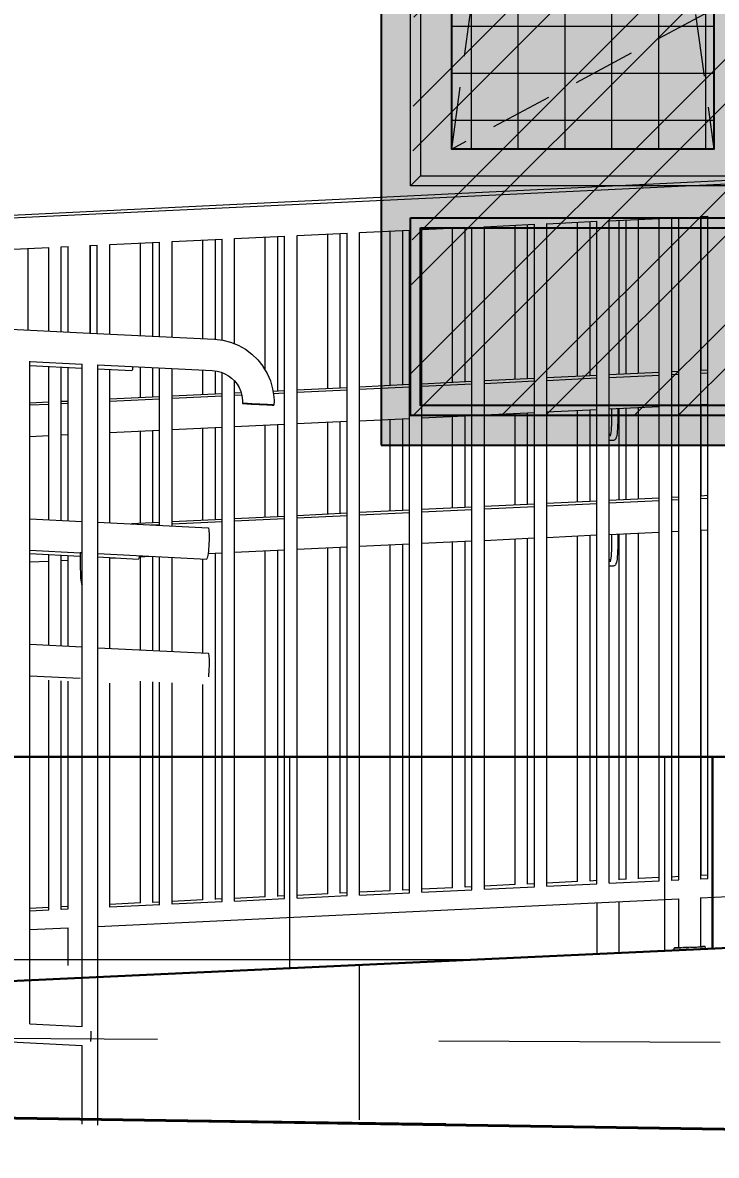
# Model space of a CAD drawing. Header units: millimetres. Extents: x -136099598 to 9192475, y 0 to 555997.
# Drawn here: x -324380 to -323270, y 288167 to 289979 of the extents above; entities that cross this region are included whole.
import ezdxf
from ezdxf import colors
from ezdxf.entities.mleader import LeaderData, LeaderLine
from ezdxf.math import Vec2, Vec3

# ---------------------------------------------------------------- set-up
doc = ezdxf.new("R2010")
doc.units = ezdxf.units.MM
doc.header["$MEASUREMENT"] = 0
doc.linetypes.add('ADSK_Скрыто', pattern=[6, 3, -3])
doc.linetypes.add('ADSK_Штриховая_ш2 п1', pattern=[3, 2, -1])
doc.layers.get('0').update_dxf_attribs({"color": 250, "lineweight": 9})
doc.layers.add('!_Окно_00_Штрих_Стекло', color=7, linetype='Continuous', lineweight=0, true_color=0x737373)
doc.layers.add('RAL 7016', color=7, linetype='Continuous', lineweight=0, true_color=0x383e42)
for name, color, linetype, lineweight in [('!_Цоколь', 7, 'Continuous', 0), ('_Скрыто_', 7, 'ADSK_Скрыто', 9), ('АР-Выноски', 5, 'Continuous', 5), ('АР_тонкая линия', 250, 'Continuous', 0), ('РАЗМЕРЫ ВНУТРЕННИЕ', 137, 'Continuous', 5), ('СТЕНЫ кирпич ЛИДЕР', 250, 'Continuous', 15)]:
    doc.layers.add(name, color=color, linetype=linetype, lineweight=lineweight)
for name, color, linetype in [('PDF _0', 7, 'Continuous'), ('PDF _PDF _0', 7, 'Continuous'), ('PDF _Текст', 7, 'Continuous'), ('Чертеж и Рисунок', 7, 'Continuous')]:
    doc.layers.add(name, color=color, linetype=linetype)
doc.styles.add('ICOCPEUR', font='isocpeur.ttf')
pattern_1 = [(90, (541247.05, -120), (-600, 1e-13), []), (180, (541247.05, -120), (-2e-13, -600), [])]

# ---------------------------------------------------------------- blocks, each defined once
blk = doc.blocks.new('A$C2df8baa9')
at = {"layer": '!_Окно_00_Штрих_Стекло'}
h = blk.add_hatch(color=256, dxfattribs=at)
h.dxf.hatch_style = 1
h.set_gradient(color1=(70, 92, 124), color2=(219, 225, 235), name='CURVED')
h.paths.add_polyline_path([(113, 2026.9), (532.1, 2026.9), (532.1, 473.5), (113, 473.5)])
h.paths.add_polyline_path([(1127.2, 2026.9), (708.1, 2026.9), (708.1, 473.5), (1127.2, 473.5)])
h.paths.add_polyline_path([(63, 347.5), (1177.2, 347.5), (1177.2, 63), (63, 63)])
at = {"layer": 'PDF _PDF _0', "lineweight": 0, "true_color": 0x636466}
h = blk.add_hatch(dxfattribs=at)
h.set_pattern_fill('ANSI32', color=251, scale=400)
h.set_pattern_definition([(45, (322825.64, -274423.18), (-106.066017, 106.066017), []), (45, (322896.35, -274423.18), (-106.066017, 106.066017), [])])
h.paths.add_polyline_path([(1193.2, 47), (1178, 2070.9), (63, 2069.9), (47, 47)])
h = blk.add_hatch(dxfattribs=at)
h.set_pattern_fill('ANSI37', color=251, scale=600, angle=135)
h.set_pattern_definition([(180, (113, 473.496), (-7e-15, -75), []), (270, (113, 473.496), (75, -1e-14), [])])
h.paths.add_polyline_path([(532.1, 473.5), (532.1, 2026.9), (113, 2025.9), (113, 473.5)])
at = {"layer": 'RAL 7016'}
h = blk.add_hatch(color=256, dxfattribs=at)
h.dxf.hatch_style = 1
h.paths.add_polyline_path([(0, 0), (1240.2, 0), (1240.2, 2139.9), (0, 2139.9)])
h.paths.add_polyline_path([(63, 347.5), (1177.2, 347.5), (1177.2, 63), (63, 63)], flags=16)
h.paths.add_polyline_path([(708.1, 2026.9), (1127.2, 2026.9), (1127.2, 473.5), (708.1, 473.5)], flags=16)
h.paths.add_polyline_path([(113, 2026.9), (532.1, 2026.9), (532.1, 473.5), (113, 473.5)], flags=16)
at = {"layer": 'PDF _0', "linetype": 'ADSK_Штриховая_ш2 п1', "lineweight": 0, "ltscale": 50}
for p, q in [((113, 473.5), (322.5, 2026.9)), ((322.5, 2026.9), (532.1, 473.5)), ((532.1, 697.5), (113, 473.5))]:
    blk.add_line(p, q, dxfattribs=at)
at = {"layer": 'PDF _Текст'}
for points in [[(0, 0), (1240.2, 0), (1240.2, 2139.9), (0, 2139.9)], [(113, 2026.9), (532.1, 2026.9), (532.1, 473.5), (113, 473.5)], [(47, 363.5), (1193.2, 363.5), (1193.2, 47), (47, 47)], [(63, 347.5), (1177.2, 347.5), (1177.2, 63), (63, 63)]]:
    blk.add_lwpolyline(points, close=True, dxfattribs=at)
at = {"layer": 'РАЗМЕРЫ ВНУТРЕННИЕ'}
blk.add_line((63, 430.5), (47, 414.5), dxfattribs=at)
at = {"layer": 'РАЗМЕРЫ ВНУТРЕННИЕ', "color": 7}
blk.add_lwpolyline([(594.6, 414.5), (47, 414.5), (47, 2085.9), (594.6, 2085.9)], close=True, dxfattribs=at)
at = {"layer": 'РАЗМЕРЫ ВНУТРЕННИЕ'}
blk.add_lwpolyline([(63, 430.5), (578.6, 430.5), (578.6, 2069.9), (63, 2069.9)], close=True, dxfattribs=at)

msp = doc.modelspace()

# ---------------------------------------------------------------- hatches: boundary and pattern name
at = {"layer": '!_Цоколь', "lineweight": 0, "ltscale": 5, "true_color": 0x636466}
h = msp.add_hatch(dxfattribs=at)
h.set_pattern_fill('ANSI37', color=251, scale=4800, angle=45)
h.set_pattern_definition(pattern_1)
h.paths.add_polyline_path([(-323279.2, 288804.9), (-328652, 288804.9), (-328652, 288291.7), (-328153.4, 288284.1), (-328152, 288359.9), (-326382.4, 288354.1), (-323276.4, 288497.7), (-323276.4, 288544.1)])
at = {"layer": '!_Цоколь', "lineweight": 0, "ltscale": 5, "true_color": 0xf1ece1}
h = msp.add_hatch(dxfattribs=at)
h.set_pattern_fill('ANSI37', color=254, scale=4800, angle=45)
h.set_pattern_definition(pattern_1)
h.paths.add_polyline_path([(-320521.3, 288804.9), (-323279.2, 288804.9), (-323276, 288497.8), (-320521.7, 288553.6)])
h = msp.add_hatch(dxfattribs=at)
h.set_pattern_fill('ANSI37', color=254, scale=4800, angle=45)
h.set_pattern_definition([(90, (528758.5, 55.3), (-600, 1e-13), []), (180, (528758.5, 55.3), (-2e-13, -600), [])])
h.paths.add_polyline_path([(-322069.7, 288553.6), (-326287, 288358.5), (-328152.2, 288359.8), (-328153.3, 288284.1), (-326287, 288255.2), (-322070, 288201.1)])

# ---------------------------------------------------------------- linework, layer by layer
at = {"color": 18, "lineweight": 30, "ltscale": 150, "true_color": 0x000000}
msp.add_line((-323276.4, 288497.7), (-323276.4, 288804.9), dxfattribs=at)
at = {"layer": '_Скрыто_', "color": 6, "ltscale": 150}
for points in [[(-356622.2, 288552.2), (-356622.2, 288552.2), (-350192, 288553.6), (-350192, 288804.9), (-320519.4, 288804.9), (-320519.5, 288553.5), (-310648.3, 288553.6), (-310648.3, 288804.5), (-294677, 288804.9), (-294677, 288553.6), (-281257, 288553.6), (-281257, 287753), (-281257, 287708.5), (-281257, 287380.4), (-302553.9, 288027), (-302564.4, 288225.7), (-350192.1, 288506), (-350192, 288243.6), (-356781.4, 288248.4), (-356782.1, 288553.6), (-356622.2, 288552.2)], [(-356795, 288245.2), (-350192, 288243.6), (-350191.6, 288503.5), (-328651.3, 288362.5), (-328652.4, 288291.8), (-322579.8, 288201.4), (-302564.4, 288225.7), (-302564.4, 288027.1), (-294677, 287913.4), (-294680.4, 287771.5), (-281257, 287443.6), (-281257, 285947), (-294677, 286299.2), (-294677, 286396.9), (-302397, 286511.1), (-302397, 286700.6), (-328812, 286645.1), (-328812, 286873.4), (-350145.2, 287071.4), (-350145.2, 286770.5), (-356624.6, 286742.5), (-356795, 286742.5), (-356795, 288245)]]:
    msp.add_lwpolyline(points, dxfattribs=at)
at = {"layer": 'АР_тонкая линия', "color": 3, "lineweight": 40, "ltscale": 100}
msp.add_line((-328652, 288291.7), (-322748.7, 288201.4), dxfattribs=at)
at = {"layer": 'СТЕНЫ кирпич ЛИДЕР', "lineweight": 30, "ltscale": 100}
for p, q in [((-328652, 288804.9), (-320519.4, 288804.9)), ((-326382.4, 288354.1), (-322660.7, 288526.2))]:
    msp.add_line(p, q, dxfattribs=at)
at = {"layer": 'Чертеж и Рисунок', "color": 0, "linetype": 'Continuous', "lineweight": 15}
for p, q in [((-322466.4, 289765.3), (-326373.7, 289574.5)), ((-326243, 289579.3), (-322335.6, 289765.3)), ((-323541.1, 289657.7), (-323461.2, 289661.5)), ((-323492.1, 289413.3), (-323492.1, 289660)), ((-323472, 289414.3), (-323472, 289661)), ((-323461.2, 288601.7), (-323461.2, 289661.5)), ((-323441.2, 289662.4), (-323361.3, 289666.2)), ((-323441.2, 288602.5), (-323441.2, 289662.6)), ((-323425.7, 289416.6), (-323425.7, 289663.2)), ((-323414.4, 289417.1), (-323414.4, 289663.7)), ((-323394.4, 289418.1), (-323394.4, 289664.7)), ((-323361.3, 288606.4), (-323361.3, 289666.2)), ((-323341.3, 289667.2), (-323329.9, 289667.7)), ((-323341.3, 288607.2), (-323341.3, 289667.3)), ((-323330, 288607.9), (-323330, 289667.7)), ((-323294.9, 289669.4), (-323283.6, 289669.9)), ((-323294.9, 288609.2), (-323294.9, 289669.7)), ((-323294.5, 289423), (-323294.5, 289669.4)), ((-323283.6, 288610.1), (-323283.6, 289669.9)), ((-323940.7, 289638.7), (-323860.8, 289642.5)), ((-323891.7, 289393.8), (-323891.7, 289641)), ((-323871.7, 289394.8), (-323871.7, 289642)), ((-323860.8, 288582.7), (-323860.8, 289642.5)), ((-323840.8, 289643.4), (-323760.9, 289647.2)), ((-323840.8, 288583.5), (-323840.8, 289643.6)), ((-323791.8, 289398.7), (-323791.8, 289645.8)), ((-323771.8, 289399.7), (-323771.8, 289646.7)), ((-323760.9, 288587.4), (-323760.9, 289647.2)), ((-323740.9, 289648.2), (-323661, 289652)), ((-323740.9, 288588.2), (-323740.9, 289648.3)), ((-323691.9, 289403.6), (-323691.9, 289650.5)), ((-323671.8, 289404.6), (-323671.8, 289651.5)), ((-323661, 288592.2), (-323661, 289652)), ((-323641, 289652.9), (-323561.1, 289656.7)), ((-323641, 288593), (-323641, 289653.1)), ((-323592, 289408.5), (-323592, 289655.3)), ((-323571.9, 289409.4), (-323571.9, 289656.2)), ((-323561.1, 288596.9), (-323561.1, 289656.7)), ((-323541.1, 288597.7), (-323541.1, 289657.8)), ((-324271.8, 289622.9), (-324260.5, 289623.5)), ((-324271.8, 289482.8), (-324271.8, 289623.2)), ((-324271.3, 289482.7), (-324271.3, 289622.9)), ((-324260.5, 289482.2), (-324260.5, 289623.5)), ((-324240.5, 289624.4), (-324160.6, 289628.2)), ((-324240.4, 289481.2), (-324240.4, 289624.5)), ((-324191.4, 289478.7), (-324191.4, 289626.7)), ((-324171.4, 289477.7), (-324171.4, 289627.7)), ((-324160.6, 289477.2), (-324160.6, 289628.2)), ((-324140.5, 289629.2), (-324060.7, 289633)), ((-324140.5, 289476.2), (-324140.5, 289629.3)), ((-324091.5, 289473.7), (-324091.5, 289631.5)), ((-324071.5, 289472.6), (-324071.5, 289632.5)), ((-324060.7, 289471.4), (-324060.7, 289633)), ((-324040.6, 289633.9), (-323960.7, 289637.7)), ((-324040.6, 289465.5), (-324040.6, 289634.1)), ((-323991.6, 289423.1), (-323991.6, 289636.3)), ((-323971.6, 289389.9), (-323971.6, 289637.2)), ((-323960.8, 288577.9), (-323960.8, 289637.7)), ((-323940.7, 288578.7), (-323940.7, 289638.8)), ((-324418, 289616), (-324338.1, 289619.8)), ((-324371.2, 289487.8), (-324371.2, 289618.2)), ((-324338.1, 289486.1), (-324338.1, 289619.8)), ((-324318.1, 289620.7), (-324306.8, 289621.3)), ((-324318.1, 289485.1), (-324318.1, 289620.9)), ((-324306.8, 289484.5), (-324306.8, 289621.3)), ((-326095.6, 289574.5), (-324272.2, 289482.8)), ((-324272.2, 289482.8), (-324072.6, 289472.8)), ((-324072.6, 289472.8), (-324059.7, 289471.2)), ((-324059.7, 289471.2), (-324047, 289468)), ((-324047, 289468), (-324034.9, 289463.2)), ((-324034.9, 289463.2), (-324023.5, 289456.8)), ((-324023.5, 289456.8), (-324013, 289449)), ((-324013, 289449), (-324003.6, 289439.9)), ((-324368.3, 288377.4), (-324368.3, 289437.5)), ((-324368.3, 289437.3), (-324284.7, 289433.1)), ((-324368.3, 289430.8), (-324284.7, 289426.6)), ((-324338.1, 289184.2), (-324338.1, 289429.3)), ((-324318.1, 289183.2), (-324318.1, 289428.3)), ((-324306.8, 289182.6), (-324306.8, 289427.7)), ((-324284.7, 288373.4), (-324284.7, 289433.1)), ((-324259.7, 288215.5), (-324259.7, 289432.1)), ((-324259.7, 289431.9), (-324076.8, 289422.7)), ((-324259.7, 289425.3), (-324205.3, 289422.6)), ((-324240.4, 289179.3), (-324240.4, 289424.4)), ((-324204.3, 289424.1), (-324204.8, 289423)), ((-324203.8, 289426), (-324204.3, 289424.1)), ((-324203.3, 289428.5), (-324203.8, 289426)), ((-324203.2, 289429), (-324203.3, 289428.5)), ((-324191.4, 289379.2), (-324191.4, 289428.4)), ((-324171.4, 289380.2), (-324171.4, 289427.4)), ((-324160.6, 289175.3), (-324160.6, 289426.9)), ((-324140.5, 289174.3), (-324140.5, 289425.9)), ((-324091.5, 289384.1), (-324091.5, 289423.4)), ((-324003.6, 289439.9), (-323995.5, 289429.6)), ((-323995.5, 289429.6), (-323995.4, 289429.4)), ((-323995.4, 289429.4), (-323988.7, 289418.1)), ((-323283.6, 289423.5), (-323294.9, 289423)), ((-324204.8, 289423), (-324205.3, 289422.6)), ((-324076.8, 289422.7), (-324068.7, 289421.7)), ((-324071.5, 289385), (-324071.5, 289422.1)), ((-324068.7, 289421.7), (-324062.4, 289420.1)), ((-324062.4, 289420.1), (-324056.3, 289417.7)), ((-324060.7, 288573.2), (-324060.7, 289419.5)), ((-324056.3, 289417.7), (-324050.6, 289414.5)), ((-324050.6, 289414.5), (-324045.4, 289410.6)), ((-324045.4, 289410.6), (-324040.7, 289406.1)), ((-324040.7, 289406.1), (-324036.7, 289401)), ((-324040.6, 288574), (-324040.6, 289405.9)), ((-323988.7, 289418.1), (-323983.5, 289406.1)), ((-323983.5, 289406.1), (-323980, 289393.6)), ((-323561.1, 289410), (-323641, 289406.1)), ((-323641, 289402.3), (-323561.1, 289406.1)), ((-323461.2, 289414.8), (-323541.1, 289410.9)), ((-323541.1, 289407.1), (-323461.2, 289410.9)), ((-323361.3, 289419.7), (-323441.2, 289415.8)), ((-323441.2, 289411.8), (-323361.3, 289415.6)), ((-323330, 289421.3), (-323341.3, 289420.7)), ((-323341.3, 289416.6), (-323330, 289417.1)), ((-323294.9, 289418.8), (-323283.6, 289419.3)), ((-324030.2, 289387.1), (-324040.6, 289386.5)), ((-324036.8, 289401), (-324033.5, 289395.5)), ((-324033.5, 289395.5), (-324030.9, 289389.5)), ((-324030.9, 289389.5), (-324029.1, 289383.1)), ((-323980, 289393.6), (-323978.1, 289380.6)), ((-323960.8, 289390.4), (-323979.4, 289389.5)), ((-323978.9, 289386.2), (-323960.8, 289387.1)), ((-323860.8, 289395.3), (-323940.7, 289391.4)), ((-323940.7, 289388.1), (-323860.8, 289391.9)), ((-323760.9, 289400.2), (-323840.8, 289396.3)), ((-323840.8, 289392.8), (-323760.9, 289396.6)), ((-323661, 289405.1), (-323740.9, 289401.2)), ((-323740.9, 289397.6), (-323661, 289401.4)), ((-324338.1, 289372), (-324368.3, 289370.5)), ((-324368.3, 289367.7), (-324338.1, 289369.1)), ((-324306.8, 289373.5), (-324318.1, 289373)), ((-324318.1, 289370.1), (-324306.8, 289370.6)), ((-324160.6, 289380.7), (-324240.4, 289376.8)), ((-324240.4, 289373.8), (-324160.6, 289377.6)), ((-324060.7, 289385.6), (-324140.5, 289381.7)), ((-324140.5, 289378.5), (-324060.7, 289382.3)), ((-324040.6, 289383.3), (-324029.3, 289383.8)), ((-324029.1, 289383.1), (-324027.9, 289375)), ((-324027.9, 289375), (-324027.8, 289373.3)), ((-324027.8, 289373.3), (-324027.9, 289370)), ((-324027.8, 289370), (-324027.9, 289370)), ((-324027.9, 289370), (-324027.2, 289370)), ((-324027, 289370), (-324027.8, 289370)), ((-324027.2, 289370), (-324025.8, 289369.9)), ((-324025.4, 289370), (-324027, 289370)), ((-324025.8, 289369.9), (-324023.7, 289369.8)), ((-324023.2, 289369.9), (-324025.4, 289370)), ((-324023.7, 289369.8), (-324020.9, 289369.6)), ((-324020.3, 289369.8), (-324023.2, 289369.9)), ((-324020.9, 289369.6), (-324017.6, 289369.4)), ((-324016.9, 289369.6), (-324020.3, 289369.8)), ((-324017.6, 289369.4), (-324013.9, 289369.2)), ((-324013.1, 289369.4), (-324016.9, 289369.6)), ((-324013.9, 289369.2), (-324009.8, 289369)), ((-324009, 289369.2), (-324013.1, 289369.4)), ((-324009.8, 289369), (-324005.5, 289368.8)), ((-324004.6, 289369), (-324009, 289369.2)), ((-324000.3, 289368.8), (-324004.6, 289369)), ((-323978.1, 289380.6), (-323977.6, 289374.1)), ((-323977.6, 289374.1), (-323977.9, 289367.6)), ((-323294.9, 289368.5), (-323283.6, 289369)), ((-324005.5, 289368.8), (-324001.2, 289368.6)), ((-324001.2, 289368.6), (-323996.8, 289368.4)), ((-323996, 289368.6), (-324000.3, 289368.8)), ((-323996.8, 289368.4), (-323992.7, 289368.2)), ((-323991.9, 289368.4), (-323996, 289368.6)), ((-323992.7, 289368.2), (-323988.9, 289368)), ((-323988.2, 289368.2), (-323991.9, 289368.4)), ((-323988.9, 289368), (-323985.5, 289367.8)), ((-323984.9, 289368), (-323988.2, 289368.2)), ((-323985.5, 289367.8), (-323982.6, 289367.7)), ((-323982.1, 289367.8), (-323984.9, 289368)), ((-323982.6, 289367.7), (-323980.4, 289367.6)), ((-323980, 289367.7), (-323982.1, 289367.8)), ((-323980.4, 289367.6), (-323978.8, 289367.6)), ((-323978.6, 289367.6), (-323980, 289367.7)), ((-323978.8, 289367.6), (-323978, 289367.5)), ((-323977.9, 289367.6), (-323978.6, 289367.6)), ((-323978, 289367.5), (-323977.9, 289367.6)), ((-323740.9, 289347.3), (-323661, 289351.1)), ((-323641, 289352), (-323561.1, 289355.8)), ((-323592, 289207.5), (-323592, 289354.4)), ((-323571.9, 289208.5), (-323571.9, 289355.3)), ((-323541.1, 289356.8), (-323461.2, 289360.6)), ((-323492.1, 289212.4), (-323492.1, 289359.1)), ((-323472, 289213.4), (-323472, 289360.1)), ((-323441.2, 289361.5), (-323361.3, 289365.4)), ((-323437.7, 289361.7), (-323437.7, 289345.9)), ((-323427.7, 289362.2), (-323427.7, 289345.8)), ((-323425.7, 289215.7), (-323425.7, 289362.3)), ((-323414.4, 289216.2), (-323414.4, 289362.8)), ((-323394.4, 289217.2), (-323394.4, 289363.8)), ((-323341.3, 289366.3), (-323330, 289366.8)), ((-323294.5, 289222.1), (-323294.5, 289368.5)), ((-324040.6, 289333), (-323960.8, 289336.8)), ((-323991.6, 289188), (-323991.6, 289335.3)), ((-323971.6, 289189), (-323971.6, 289336.3)), ((-323940.7, 289337.8), (-323860.8, 289341.6)), ((-323891.7, 289192.9), (-323891.7, 289340.1)), ((-323871.7, 289193.9), (-323871.7, 289341.1)), ((-323840.8, 289342.5), (-323760.9, 289346.3)), ((-323791.8, 289197.8), (-323791.8, 289344.9)), ((-323771.8, 289198.8), (-323771.8, 289345.8)), ((-323691.9, 289202.7), (-323691.9, 289349.6)), ((-323671.8, 289203.6), (-323671.8, 289350.6)), ((-323437.9, 289335.8), (-323438.1, 289331.2)), ((-323437.8, 289340.8), (-323437.9, 289335.8)), ((-323437.7, 289345.9), (-323437.8, 289340.8)), ((-323427.9, 289335.2), (-323428.1, 289330.3)), ((-323427.8, 289340.5), (-323427.9, 289335.2)), ((-323427.7, 289345.8), (-323427.8, 289340.5)), ((-324368.3, 289317.4), (-324338.1, 289318.9)), ((-324318.1, 289319.8), (-324306.8, 289320.3)), ((-324240.4, 289323.5), (-324160.6, 289327.3)), ((-324191.4, 289178.3), (-324191.4, 289325.8)), ((-324171.4, 289179.2), (-324171.4, 289326.8)), ((-324140.5, 289328.3), (-324060.7, 289332.1)), ((-324091.5, 289183.1), (-324091.5, 289330.6)), ((-324071.5, 289184.1), (-324071.5, 289331.5)), ((-323439.2, 289320.7), (-323441.1, 289320.7)), ((-323439.6, 289319.1), (-323440.1, 289317.9)), ((-323439.3, 289320.5), (-323439.7, 289318.4)), ((-323438.8, 289323.4), (-323439.3, 289320.5)), ((-323438.5, 289327), (-323438.8, 289323.4)), ((-323438.1, 289331.2), (-323438.5, 289327)), ((-323430, 289315.9), (-323430.6, 289314.5)), ((-323429.8, 289316.7), (-323430, 289315.9)), ((-323429.3, 289319), (-323429.8, 289316.7)), ((-323428.9, 289322.1), (-323429.3, 289319)), ((-323428.5, 289325.9), (-323428.9, 289322.1)), ((-323428.1, 289330.3), (-323428.5, 289325.9)), ((-323435.9, 289310.7), (-323441.1, 289310.7)), ((-323435, 289310.8), (-323435.9, 289310.7)), ((-323434.1, 289311), (-323435, 289310.8)), ((-323433.4, 289311.4), (-323434.1, 289311)), ((-323432.6, 289311.9), (-323433.4, 289311.4)), ((-323432, 289312.4), (-323432.6, 289311.9)), ((-323431.4, 289313), (-323432, 289312.4)), ((-323431, 289313.7), (-323431.4, 289313)), ((-323430.6, 289314.5), (-323431, 289313.7)), ((-323561.1, 289209), (-323641, 289205.1)), ((-323461.2, 289213.9), (-323541.1, 289210)), ((-323541.1, 289206.2), (-323461.2, 289210)), ((-323361.3, 289218.8), (-323441.2, 289214.9)), ((-323441.2, 289210.9), (-323361.3, 289214.7)), ((-323330, 289220.3), (-323341.3, 289219.8)), ((-323341.3, 289215.7), (-323330, 289216.2)), ((-323283.6, 289222.6), (-323294.9, 289222)), ((-323294.9, 289217.9), (-323283.6, 289218.4)), ((-323960.8, 289189.5), (-324040.6, 289185.6)), ((-323860.8, 289194.4), (-323940.7, 289190.5)), ((-323940.7, 289187.1), (-323860.8, 289190.9)), ((-323760.9, 289199.3), (-323840.8, 289195.4)), ((-323840.8, 289191.9), (-323760.9, 289195.7)), ((-323661, 289204.2), (-323740.9, 289200.3)), ((-323740.9, 289196.6), (-323661, 289200.4)), ((-323641, 289201.4), (-323561.1, 289205.2)), ((-324368.3, 289185.7), (-324284.7, 289181.5)), ((-324259.7, 289180.3), (-324083.1, 289171.4)), ((-324160.6, 289179.8), (-324205.9, 289177.5)), ((-324174.8, 289176), (-324160.6, 289176.7)), ((-324060.7, 289184.6), (-324140.5, 289180.7)), ((-324140.5, 289177.6), (-324060.7, 289181.4)), ((-324083.1, 289171.4), (-324082.7, 289171)), ((-324082.7, 289171), (-324082.3, 289169.9)), ((-324082.3, 289169.9), (-324082, 289168)), ((-324040.6, 289182.4), (-323960.8, 289186.2)), ((-324082, 289168), (-324081.7, 289165.5)), ((-324081.7, 289165.5), (-324081.6, 289162.4)), ((-324081.6, 289162.4), (-324081.5, 289158.8)), ((-324081.5, 289154.9), (-324081.6, 289150.7)), ((-324081.5, 289158.8), (-324081.5, 289154.9)), ((-323641, 289151.1), (-323561.1, 289154.9)), ((-323592, 288600.3), (-323592, 289153.5)), ((-323571.9, 288601.1), (-323571.9, 289154.4)), ((-323541.1, 289155.9), (-323461.2, 289159.7)), ((-323492.1, 288605.2), (-323492.1, 289158.2)), ((-323472, 288606), (-323472, 289159.2)), ((-323441.2, 289160.6), (-323361.3, 289164.4)), ((-323437.7, 289160.8), (-323437.7, 289145)), ((-323427.7, 289161.3), (-323427.7, 289144.9)), ((-323425.7, 288608), (-323425.7, 289161.4)), ((-323414.4, 288609), (-323414.4, 289161.9)), ((-323394.4, 288609.8), (-323394.4, 289162.9)), ((-323341.3, 289165.4), (-323330, 289165.9)), ((-323294.9, 289167.6), (-323283.6, 289168.1)), ((-323294.5, 288614.7), (-323294.5, 289167.6)), ((-324368.3, 289135.4), (-324287.7, 289131.4)), ((-324082.7, 289133.8), (-324083.2, 289130.2)), ((-324082.3, 289137.7), (-324082.7, 289133.8)), ((-324082, 289141.9), (-324082.3, 289137.7)), ((-324081.8, 289146.3), (-324082, 289141.9)), ((-324081.6, 289150.7), (-324081.8, 289146.3)), ((-324040.6, 289132.1), (-323960.8, 289135.9)), ((-323991.6, 288580.8), (-323991.6, 289134.4)), ((-323971.6, 288581.6), (-323971.6, 289135.4)), ((-323940.7, 289136.9), (-323860.8, 289140.7)), ((-323891.7, 288585.6), (-323891.7, 289139.2)), ((-323871.7, 288586.5), (-323871.7, 289140.1)), ((-323840.8, 289141.6), (-323760.9, 289145.4)), ((-323791.8, 288590.5), (-323791.8, 289143.9)), ((-323771.8, 288591.3), (-323771.8, 289144.9)), ((-323740.9, 289146.4), (-323661, 289150.2)), ((-323691.9, 288595.4), (-323691.9, 289148.7)), ((-323671.8, 288596.2), (-323671.8, 289149.6)), ((-323437.9, 289134.9), (-323438.1, 289130.3)), ((-323437.8, 289139.9), (-323437.9, 289134.9)), ((-323437.7, 289145), (-323437.8, 289139.9)), ((-323427.9, 289134.3), (-323428.1, 289129.4)), ((-323427.8, 289139.6), (-323427.9, 289134.3)), ((-323427.7, 289144.9), (-323427.8, 289139.6)), ((-324368.3, 289129.9), (-324287.7, 289125.9)), ((-324368.3, 289116.5), (-324338.1, 289117.9)), ((-324338.1, 288983.3), (-324338.1, 289128.4)), ((-324318.1, 288982.3), (-324318.1, 289127.4)), ((-324318.1, 289118.9), (-324306.8, 289119.4)), ((-324306.8, 288981.7), (-324306.8, 289126.8)), ((-324287.5, 289131.4), (-324287.7, 289131.4)), ((-324287.7, 289131.4), (-324287.7, 289111)), ((-324287.2, 289131.4), (-324287.5, 289131.4)), ((-324286.8, 289131.4), (-324287.2, 289131.4)), ((-324286.2, 289131.4), (-324286.8, 289131.4)), ((-324285.5, 289131.4), (-324286.2, 289131.4)), ((-324284.7, 289131.4), (-324285.5, 289131.4)), ((-324259.7, 289130), (-324085.6, 289121.2)), ((-324259.7, 289124.5), (-324194.8, 289121.2)), ((-324240.4, 288978.4), (-324240.4, 289123.5)), ((-324240.4, 289122.6), (-324231.1, 289123)), ((-324194.3, 289121.6), (-324194.8, 289121.2)), ((-324193.8, 289122.7), (-324194.3, 289121.6)), ((-324193.3, 289124.6), (-324193.8, 289122.7)), ((-324192.9, 289126.6), (-324193.3, 289124.6)), ((-324193.3, 289124.8), (-324175, 289125.7)), ((-324191.4, 288975.9), (-324191.4, 289124.9)), ((-324171.4, 288974.9), (-324171.4, 289125.5)), ((-324160.6, 288974.4), (-324160.6, 289125)), ((-324140.5, 288973.3), (-324140.5, 289124)), ((-324091.5, 288970.9), (-324091.5, 289121.5)), ((-324085.1, 289121.6), (-324085.6, 289121.2)), ((-324084.6, 289122.7), (-324085.1, 289121.6)), ((-324084.1, 289124.6), (-324084.6, 289122.7)), ((-324083.6, 289127.1), (-324084.1, 289124.6)), ((-324083.2, 289130.2), (-324083.6, 289127.1)), ((-324083.2, 289130.1), (-324060.7, 289131.1)), ((-324071.5, 288576.7), (-324071.5, 289130.6)), ((-323439.2, 289119.8), (-323441.1, 289119.8)), ((-323439.6, 289118.1), (-323440.1, 289117)), ((-323439.3, 289119.6), (-323439.7, 289117.4)), ((-323438.8, 289122.5), (-323439.3, 289119.6)), ((-323438.5, 289126.1), (-323438.8, 289122.5)), ((-323438.1, 289130.3), (-323438.5, 289126.1)), ((-323429.8, 289115.8), (-323430, 289115)), ((-323429.3, 289118.1), (-323429.8, 289115.8)), ((-323428.9, 289121.2), (-323429.3, 289118.1)), ((-323428.5, 289125), (-323428.9, 289121.2)), ((-323428.1, 289129.4), (-323428.5, 289125)), ((-324287.7, 289111), (-324287.7, 289105.6)), ((-324287.7, 289105.6), (-324287.5, 289100.4)), ((-324287.5, 289100.4), (-324287.3, 289095.5)), ((-323435.9, 289109.8), (-323441.1, 289109.8)), ((-323435, 289109.9), (-323435.9, 289109.8)), ((-323434.1, 289110.1), (-323435, 289109.9)), ((-323433.4, 289110.4), (-323434.1, 289110.1)), ((-323432.6, 289110.9), (-323433.4, 289110.4)), ((-323432, 289111.5), (-323432.6, 289110.9)), ((-323431.4, 289112.1), (-323432, 289111.5)), ((-323431, 289112.8), (-323431.4, 289112.1)), ((-323430.6, 289113.6), (-323431, 289112.8)), ((-323430, 289115), (-323430.6, 289113.6)), ((-324287.3, 289095.5), (-324287, 289091.1)), ((-324287, 289091.1), (-324286.6, 289087.3)), ((-324286.6, 289087.3), (-324286.1, 289084.2)), ((-324286.1, 289084.2), (-324285.6, 289081.9)), ((-324285.6, 289081.9), (-324285.4, 289081.1)), ((-324285.4, 289081.1), (-324284.8, 289079.6)), ((-324284.8, 289079.6), (-324284.7, 289079.4)), ((-324368.3, 288984.8), (-324284.7, 288980.6)), ((-324259.7, 288979.3), (-324083.1, 288970.5)), ((-324083.1, 288970.5), (-324082.7, 288970.1)), ((-324082.7, 288970.1), (-324082.3, 288968.9)), ((-324082.3, 288968.9), (-324082, 288967.1)), ((-324082, 288967.1), (-324081.7, 288964.6)), ((-324081.7, 288964.6), (-324081.6, 288961.5)), ((-324081.6, 288961.5), (-324081.5, 288957.9)), ((-324081.5, 288954), (-324081.6, 288949.7)), ((-324081.5, 288957.9), (-324081.5, 288954)), ((-324368.3, 288934.5), (-324287.7, 288930.4)), ((-324082.3, 288936.8), (-324082.7, 288932.8)), ((-324082, 288941), (-324082.3, 288936.8)), ((-324081.8, 288945.4), (-324082, 288941)), ((-324081.6, 288949.7), (-324081.8, 288945.4)), ((-324338.1, 288559.9), (-324338.1, 288927.5)), ((-324318.1, 288560.7), (-324318.1, 288926.5)), ((-324306.8, 288561.4), (-324306.8, 288925.9)), ((-324240.4, 288564.4), (-324240.4, 288922.6)), ((-324191.4, 288571), (-324191.4, 288925.6)), ((-324171.4, 288571.8), (-324171.4, 288924.6)), ((-324160.6, 288568.4), (-324160.6, 288924.1)), ((-324140.5, 288569.2), (-324140.5, 288923.1)), ((-324091.5, 288575.9), (-324091.5, 288920.6)), ((-323414.4, 288609), (-323425.7, 288608.4)), ((-323361.3, 288611.6), (-323394.4, 288609.9)), ((-323330, 288613.1), (-323341.3, 288612.5)), ((-323341.3, 288607.4), (-323329.9, 288607.9)), ((-323294.9, 288609.6), (-323283.6, 288610.1)), ((-323283.6, 288615.3), (-323294.5, 288614.8)), ((-323791.8, 288590.5), (-323840.8, 288588.1)), ((-323760.9, 288592), (-323771.8, 288591.5)), ((-323691.9, 288595.4), (-323740.9, 288593)), ((-323740.9, 288588.4), (-323661, 288592.2)), ((-323661, 288596.9), (-323671.8, 288596.4)), ((-323591.9, 288600.3), (-323641, 288597.9)), ((-323641, 288593.1), (-323561.1, 288596.9)), ((-323561.1, 288601.8), (-323571.9, 288601.3)), ((-323492, 288605.2), (-323541.1, 288602.8)), ((-323541.1, 288597.9), (-323461.2, 288601.7)), ((-323461.2, 288606.7), (-323472, 288606.1)), ((-323441.2, 288602.6), (-323361.3, 288606.4)), ((-323294.9, 288579.4), (-322874.5, 288599.4)), ((-324259.7, 288533.5), (-323329.9, 288577.8)), ((-324160.6, 288572.5), (-324171.4, 288572)), ((-324091.5, 288575.9), (-324140.5, 288573.5)), ((-324140.5, 288569.4), (-324060.6, 288573.2)), ((-324060.7, 288577.4), (-324071.5, 288576.9)), ((-323991.6, 288580.8), (-324040.6, 288578.4)), ((-324040.6, 288574.1), (-323960.7, 288577.9)), ((-323960.8, 288582.3), (-323971.6, 288581.7)), ((-323891.7, 288585.6), (-323940.7, 288583.2)), ((-323940.7, 288578.9), (-323860.8, 288582.7)), ((-323860.8, 288587.2), (-323871.7, 288586.6)), ((-323840.8, 288583.6), (-323760.9, 288587.4)), ((-323425.7, 288492.5), (-323425.7, 288573.2)), ((-323330, 288499.4), (-323330, 288577.8)), ((-323294.9, 288500.9), (-323294.9, 288579.7)), ((-324338.1, 288563.8), (-324368.3, 288562.4)), ((-324368.3, 288558.5), (-324338.1, 288559.9)), ((-324306.8, 288565.4), (-324318.1, 288564.8)), ((-324318.1, 288560.9), (-324306.7, 288561.4)), ((-324191.4, 288571), (-324240.4, 288568.6)), ((-324240.4, 288564.6), (-324160.5, 288568.4)), ((-323460.8, 288490.8), (-323460.8, 288571.5)), ((-324368.3, 288528.3), (-324306.8, 288531.3)), ((-324306.8, 288471), (-324306.8, 288531.3)), ((-323333.5, 288499.2), (-323335.6, 288499.1)), ((-323330.7, 288499.3), (-323333.5, 288499.2)), ((-323333, 288499.1), (-323330.1, 288499.2)), ((-323330, 288499.4), (-323330.7, 288499.3)), ((-323330.1, 288499.2), (-323326.7, 288499.3)), ((-323329.9, 288499.3), (-323330, 288499.3)), ((-323329.4, 288499.3), (-323329.9, 288499.3)), ((-323328.3, 288499.3), (-323329.4, 288499.3)), ((-323326.7, 288499.4), (-323328.3, 288499.3)), ((-323324.7, 288499.5), (-323326.7, 288499.4)), ((-323326.7, 288499.3), (-323322.9, 288499.5)), ((-323322.9, 288499.5), (-323318.8, 288499.7)), ((-323319.6, 288499.7), (-323322.3, 288499.6)), ((-323316.7, 288499.8), (-323319.6, 288499.7)), ((-323318.8, 288499.7), (-323314.4, 288499.9)), ((-323313.7, 288500), (-323316.7, 288499.8)), ((-323310.6, 288500.1), (-323313.7, 288500)), ((-323310.6, 288500.1), (-323307.6, 288500.2)), ((-323310.1, 288500.1), (-323305.8, 288500.3)), ((-323307.6, 288500.2), (-323304.7, 288500.4)), ((-323305.8, 288500.3), (-323301.7, 288500.5)), ((-323304.7, 288500.4), (-323302.1, 288500.5)), ((-323302.1, 288500.5), (-323299.8, 288500.6)), ((-323301.7, 288500.5), (-323297.9, 288500.7)), ((-323299.8, 288500.6), (-323297.9, 288500.7)), ((-323297.9, 288500.7), (-323294.6, 288500.9)), ((-323297.9, 288500.7), (-323296.4, 288500.8)), ((-323296.4, 288500.8), (-323295.4, 288500.9)), ((-323295.4, 288500.9), (-323294.9, 288500.9)), ((-323292.4, 288501.1), (-323294.9, 288501)), ((-323294.6, 288500.9), (-323291.9, 288501)), ((-323290.1, 288501.2), (-323292.4, 288501.1)), ((-323291.9, 288501), (-323289.8, 288501.1)), ((-323288.6, 288501.3), (-323290.1, 288501.2)), ((-323289.8, 288501.1), (-323288.3, 288501.2)), ((-323287.7, 288501.3), (-323288.6, 288501.3)), ((-323288.3, 288501.2), (-323287.7, 288501.3)), ((-323287.7, 288501.3), (-323287.7, 288501.3)), ((-323287.6, 288499.3), (-323287.7, 288501.3)), ((-323337, 288499), (-323337.7, 288498.9)), ((-323337.7, 288498.9), (-323337.6, 288498.9)), ((-323337.6, 288496.8), (-323337.7, 288498.9)), ((-323337.6, 288498.9), (-323336.8, 288498.9)), ((-323335.6, 288499.1), (-323337, 288499)), ((-323336.8, 288498.9), (-323335.2, 288499)), ((-323335.2, 288499), (-323333, 288499.1)), ((-325166.3, 288387.5), (-324284.7, 288343.2)), ((-324368.3, 288377.6), (-324284.7, 288373.4)), ((-324270.8, 288355), (-324271, 288352.5)), ((-324270.6, 288357.6), (-324270.8, 288355)), ((-324270.5, 288360.3), (-324270.6, 288357.6)), ((-324270.5, 288365.9), (-324270.5, 288365.2)), ((-324270.5, 288365.2), (-324270.5, 288362.8)), ((-324270.5, 288362.8), (-324270.5, 288360.3)), ((-324284.7, 288217.1), (-324284.7, 288343.2)), ((-324271.2, 288350.1), (-324271.3, 288349.4)), ((-324271, 288352.5), (-324271.2, 288350.1))]:
    msp.add_line(p, q, dxfattribs=at)

# ---------------------------------------------------------------- block references
at = {"color": 18, "ltscale": 150, "true_color": 0x000000}
msp.add_blockref('A$C2df8baa9', (-323806.1, 289303.6), dxfattribs=at)

# ---------------------------------------------------------------- leaders
at = {"layer": 'АР-Выноски'}
ml = msp.add_multileader_mtext('Standard', dxfattribs=at)
ml.set_content('{\\W0.8;Установка \\A1;трехгнездного флагодержателя}', color=256, style='ICOCPEUR')
ml.set_leader_properties()
ml.build(insert=Vec2(0, 0))
ml.multileader.update_dxf_attribs({"text_left_attachment_type": 6, "text_right_attachment_type": 6, "dogleg_length": 91.5, "arrow_head_size": 250})
ctx = ml.context
ctx.base_point, ctx.char_height, ctx.arrow_head_size, ctx.landing_gap_size, ctx.plane_origin = Vec3(-323673.4, 287102.9), 250, 250, 25, Vec3(-316742.2, 289566.3)
ctx.left_attachment, ctx.right_attachment = 6, 6
notes = []
notes.append((ctx, [(0, (1, 1, 0), (-318021.9, 287102.9), (-1, 0), 91.5, [(0, [(-315586.1, 296123.6)], 0, [])])]))
ctx.mtext.insert, ctx.mtext.width, ctx.mtext.flow_direction = Vec3(-323648.4, 287427.9), 5536.536, 5
ml = msp.add_multileader_mtext('Standard', dxfattribs=at)
ml.set_content('\\A1;{\\W0.8;Устройство наружной водосточной трубы, из оцинкованной стали с окраской в цвет цоколя RAL 7016 c подогревом}', color=256, style='ICOCPEUR')
ml.set_leader_properties()
ml.build(insert=Vec2(0, 0))
ml.multileader.update_dxf_attribs({"text_left_attachment_type": 6, "text_right_attachment_type": 6, "dogleg_length": 100, "arrow_head_size": 250})
ctx = ml.context
ctx.base_point, ctx.char_height, ctx.arrow_head_size, ctx.landing_gap_size, ctx.plane_origin, ctx.plane_x_axis, ctx.plane_y_axis = Vec3(-330641.6, 283337.7), 250, 250, 25, Vec3(-314863.5, 279618.1), Vec3(1, -0.000046), Vec3(0.000046, 1)
ctx.left_attachment, ctx.right_attachment = 6, 6
notes.append((ctx, [(0, (1, 1, 0), (-323831.5, 283337.4), (-1, 0.000046), 160.1, [(1, [(-321901.5, 289919.9)], 0, [])])]))
ctx.mtext.insert, ctx.mtext.text_direction, ctx.mtext.rotation, ctx.mtext.width, ctx.mtext.flow_direction = Vec3(-330616.6, 283662.7), Vec3(1, -0.000046), 6.28314, 7205.678, 5
for ctx, leaders in notes:
    for number, flags, end, landing, length, lines in leaders:
        leader = LeaderData()
        leader.index, (leader.has_last_leader_line, leader.has_dogleg_vector, leader.attachment_direction) = number, flags
        leader.last_leader_point, leader.dogleg_vector, leader.dogleg_length = Vec3(end), Vec3(landing), length
        for number, points, colour, breaks in lines:
            line = LeaderLine()
            line.index, line.vertices, line.color, line.breaks = number, Vec3.list(points), colors.encode_raw_color(colour), breaks
            leader.lines.append(line)
        ctx.leaders.append(leader)

doc.saveas('drawing.dxf')
